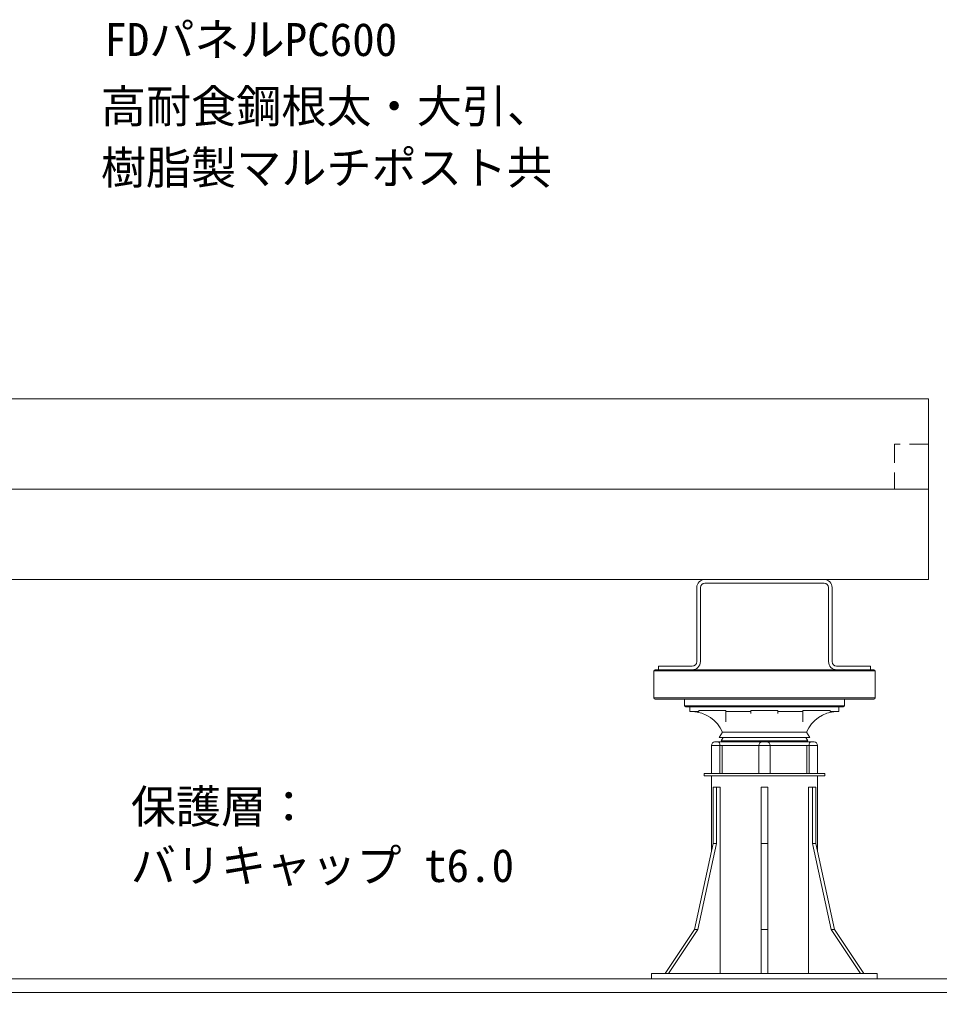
# Model space of a CAD drawing. Units: millimetres, scale not verified. Extents: x -1485 to 1485, y -1050 to 1050.
# Drawn here: x 98.9 to 506.7, y -364.2 to 66.9 of the extents above; entities that cross this region are included whole.
import ezdxf
from ezdxf.enums import TextEntityAlignment as Align

# ---------------------------------------------------------------- set-up
doc = ezdxf.new("R2010")
doc.units = ezdxf.units.MM
doc.header["$LTSCALE"] = 7
doc.linetypes.add('DASHED1', pattern=[1.8, 1.2, -0.6])
for name, color, linetype, lineweight in [('0-4_BOUSUI', 1, 'Continuous', 18), ('0-F_本体', 7, 'Continuous', 18), ('1-0', 7, 'Continuous', 18), ('1-1_00panel', 5, 'Continuous', 18)]:
    doc.layers.add(name, color=color, linetype=linetype, lineweight=lineweight)
doc.layers.add('1-6_HATCH', color=7, linetype='Continuous')
doc.layers.add('1-9_MOJI', color=7, linetype='Continuous')
doc.styles.add('ＭＳ ゴシック', font='')
doc.styles.get('ＭＳ ゴシック').set_extended_font_data('MS Gothic')

# ---------------------------------------------------------------- blocks, each defined once
blk = doc.blocks.new('p')
at = {"layer": '1-0'}
for p, q in [((-3.6, 0), (-3.6, -32.8)), ((-2, 0), (-2, -32.8)), ((0, 3.6), (52.8, 3.6)), ((0, 2), (52.8, 2)), ((54.8, 0), (54.8, -32.8)), ((56.4, 0), (56.4, -32.8)), ((-20.6, -34.8), (-5.6, -34.8)), ((-20.6, -34.8), (-20.6, -36.4)), ((-20.6, -36.4), (-5.6, -36.4)), ((-17.434, -34.8), (-8.185, -34.8)), ((58.4, -34.8), (73.4, -34.8)), ((58.4, -36.4), (73.4, -36.4)), ((61.566, -34.8), (70.815, -34.8)), ((73.4, -34.8), (73.4, -36.4))]:
    blk.add_line(p, q, dxfattribs=at)
for centre, radius, start, end in [((0, 0), 3.6, 90, 180), ((0, 0), 2, 90, 180), ((52.8, 0), 3.6, 0, 90), ((52.8, 0), 2, 0, 90), ((-5.6, -32.8), 2, 270, 0), ((-5.6, -32.8), 3.6, 270, 0), ((58.4, -32.8), 3.6, 180, 270), ((58.4, -32.8), 2, 180, 270)]:
    blk.add_arc(centre, radius, start, end, dxfattribs=at)

msp = doc.modelspace()

# ---------------------------------------------------------------- linework, layer by layer
at = {"layer": '0-4_BOUSUI'}
for p, q in [((852.513, -358.176), (-853.238, -358.176)), ((852.513, -364.176), (-853.238, -364.176))]:
    msp.add_line(p, q, dxfattribs=at)
at = {"layer": '0-F_本体'}
for p, q in [((393.572, -234.176), (393.572, -237.176)), ((464.572, -237.176), (464.572, -234.176)), ((393.572, -237.176), (464.572, -237.176)), ((394.072, -237.676), (464.072, -237.676)), ((396.072, -237.676), (396.072, -239.676)), ((399.992, -239.676), (396.072, -239.676)), ((411.992, -239.176), (399.992, -239.176)), ((399.992, -239.676), (399.992, -239.176)), ((411.992, -239.676), (411.992, -239.176)), ((411.992, -239.666), (411.992, -244.239)), ((411.992, -239.676), (423.072, -239.676)), ((423.072, -239.666), (423.072, -240.57)), ((435.072, -239.676), (435.072, -239.176)), ((435.072, -240.57), (435.072, -239.666)), ((435.072, -239.676), (446.151, -239.676)), ((458.151, -239.176), (446.151, -239.176)), ((446.151, -239.676), (446.151, -239.176)), ((446.151, -244.239), (446.151, -239.666)), ((458.151, -239.676), (458.151, -239.176)), ((458.151, -239.676), (462.072, -239.676)), ((462.072, -239.676), (462.072, -237.676)), ((410.417, -248.767), (408.972, -251.176)), ((410.417, -248.767), (447.726, -248.767)), ((449.172, -251.176), (447.726, -248.767)), ((407.571, -253.176), (407.071, -253.176)), ((409.755, -253.176), (407.322, -253.176)), ((407.571, -253.176), (409.756, -253.176)), ((408.972, -251.176), (449.172, -251.176)), ((410.772, -251.176), (409.872, -252.676)), ((409.872, -252.676), (448.271, -252.676)), ((410.772, -252.676), (410.472, -253.176)), ((410.755, -253.176), (428.072, -253.176)), ((428.071, -253.176), (430.071, -253.176)), ((430.071, -253.176), (447.388, -253.176)), ((448.271, -252.676), (447.372, -251.176)), ((447.672, -253.176), (447.372, -252.676)), ((447.388, -253.176), (449.573, -253.176)), ((448.388, -253.176), (450.822, -253.176)), ((448.388, -253.176), (450.573, -253.176)), ((449.573, -253.176), (451.073, -253.176)), ((451.073, -253.176), (450.573, -253.176)), ((409.32, -254.676), (405.57, -254.676)), ((405.57, -254.676), (405.57, -267.176)), ((409.32, -254.676), (409.32, -267.176)), ((410.303, -254.676), (409.32, -254.676)), ((426.571, -254.676), (410.303, -254.676)), ((410.303, -254.676), (410.303, -267.176)), ((431.571, -254.676), (426.571, -254.676)), ((426.571, -254.676), (426.571, -267.176)), ((431.571, -254.676), (431.571, -267.176)), ((447.84, -254.676), (431.571, -254.676)), ((447.84, -254.676), (447.84, -267.176)), ((448.823, -254.676), (448.823, -267.176)), ((452.573, -267.176), (452.573, -254.676)), ((452.573, -267.176), (452.573, -254.676)), ((402.322, -267.176), (405.905, -267.176)), ((402.322, -267.176), (402.322, -268.176)), ((429.071, -267.176), (405.905, -267.176)), ((455.822, -268.176), (455.822, -267.176)), ((402.322, -268.176), (455.822, -268.176)), ((405.572, -268.176), (405.572, -301.426)), ((452.572, -301.426), (452.572, -268.176)), ((406.276, -273.176), (406.276, -298.176)), ((407.776, -273.176), (406.276, -273.176)), ((407.776, -273.176), (409.512, -273.176)), ((407.776, -298.176), (407.776, -273.176)), ((409.512, -273.176), (409.512, -355.676)), ((427.572, -273.176), (427.572, -298.176)), ((430.572, -273.176), (427.572, -273.176)), ((430.572, -298.176), (430.572, -273.176)), ((448.632, -273.176), (448.632, -355.676)), ((448.632, -273.176), (450.367, -273.176)), ((451.867, -273.176), (450.367, -273.176)), ((450.367, -273.176), (450.367, -298.176)), ((451.867, -298.176), (451.867, -273.176)), ((406.276, -298.176), (398.039, -336.176)), ((399.539, -336.176), (407.776, -298.176)), ((407.776, -298.176), (406.276, -298.176)), ((427.572, -298.176), (427.572, -336.176)), ((430.572, -298.176), (427.572, -298.176)), ((430.572, -336.176), (430.572, -298.176)), ((450.367, -298.176), (458.605, -336.176)), ((451.867, -298.176), (450.367, -298.176)), ((460.105, -336.176), (451.867, -298.176)), ((398.039, -336.176), (385.059, -355.676)), ((427.572, -336.176), (427.572, -355.676)), ((430.572, -336.176), (427.572, -336.176)), ((430.572, -355.676), (430.572, -336.176)), ((458.605, -336.176), (471.584, -355.676)), ((460.105, -336.176), (458.605, -336.176)), ((473.084, -355.676), (460.105, -336.176)), ((379.072, -355.676), (379.072, -358.176)), ((379.072, -355.676), (479.072, -355.676)), ((479.072, -358.176), (479.072, -355.676)), ((379.072, -358.176), (479.072, -358.176))]:
    msp.add_line(p, q, dxfattribs=at)
for points in [[(423.072, -239.676), (423.072, -239.176), (435.072, -239.176)], [(407.07, -253.176), (408.57, -253.176), (410.755, -253.176)], [(452.573, -254.676), (448.823, -254.676), (447.84, -254.676)], [(455.822, -267.176), (452.238, -267.176), (429.071, -267.176)], [(386.559, -355.676), (399.539, -336.176), (398.039, -336.176)]]:
    msp.add_lwpolyline(points, dxfattribs=at)
for centre, radius, start, end in [((380.572, -233.676), 0.5, 180, 270), ((394.072, -237.176), 0.5, 180, 270), ((396.626, -254.666), 15, 23.15819, 87.88245), ((461.517, -254.666), 15, 92.11755, 156.84181), ((464.072, -237.176), 0.5, 270, 0), ((407.07, -254.676), 1.5, 90, 180), ((407.071, -254.676), 1.5, 90, 95.90178), ((428.071, -254.676), 1.5, 90, 180), ((430.071, -254.676), 1.5, 0, 90), ((451.073, -254.676), 1.5, 0, 90), ((451.073, -254.676), 1.5, 0, 90)]:
    msp.add_arc(centre, radius, start, end, dxfattribs=at)
for centre, ratio, start_param, end_param in [((408.57, -254.676), 0.5, 4.712389, 6.2831853), ((449.573, -254.676), 0.500025, 0, 1.5707963)]:
    msp.add_ellipse(centre, major_axis=(0, 1.5), ratio=ratio, start_param=start_param, end_param=end_param, dxfattribs=at)
at = {"layer": '1-0'}
for p, q in [((-93.238, -141.176), (501.762, -141.176)), ((501.762, -141.176), (501.762, -181.176)), ((-93.238, -181.176), (501.762, -181.176)), ((478.072, -221.676), (380.072, -221.676)), ((380.072, -221.676), (380.072, -233.676)), ((380.572, -221.176), (477.572, -221.176)), ((478.072, -233.676), (478.072, -221.676)), ((380.072, -233.676), (478.072, -233.676)), ((477.572, -234.176), (380.572, -234.176))]:
    msp.add_line(p, q, dxfattribs=at)
for centre, start, end in [((380.572, -221.676), 90, 180), ((477.572, -221.676), 0, 90), ((380.572, -233.676), 180, 270), ((477.572, -233.676), 270, 0)]:
    msp.add_arc(centre, 0.5, start, end, dxfattribs=at)
at = {"layer": '1-1_00panel'}
msp.add_lwpolyline([(501.762, -141.176), (-93.238, -141.176), (-93.238, -101.176), (501.762, -101.176)], close=True, dxfattribs=at)
at = {"layer": '1-1_00panel', "linetype": 'DASHED1'}
msp.add_lwpolyline([(501.762, -121.176), (486.762, -121.176), (486.762, -141.176)], dxfattribs=at)

# ---------------------------------------------------------------- block references
at = {"layer": '1-6_HATCH'}
msp.add_blockref('p', (402.672, -184.776), dxfattribs=at)

# ---------------------------------------------------------------- texts
at = {"layer": '1-9_MOJI', "style": 'ＭＳ ゴシック'}
for s, p in [('FDパネルPC600', (136.532, 46.309)), ('高耐食鋼根太・大引、', (135.002, 16.719)), ('樹脂製マルチポスト共', (135.002, -10.46)), ('保護層：', (148.283, -293.513)), ('バリキャップ t6.0', (148.283, -319.619))]:
    msp.add_text(s, height=14.66, dxfattribs=at).set_placement(p, align=Align.BOTTOM_LEFT)

doc.saveas('drawing.dxf')
